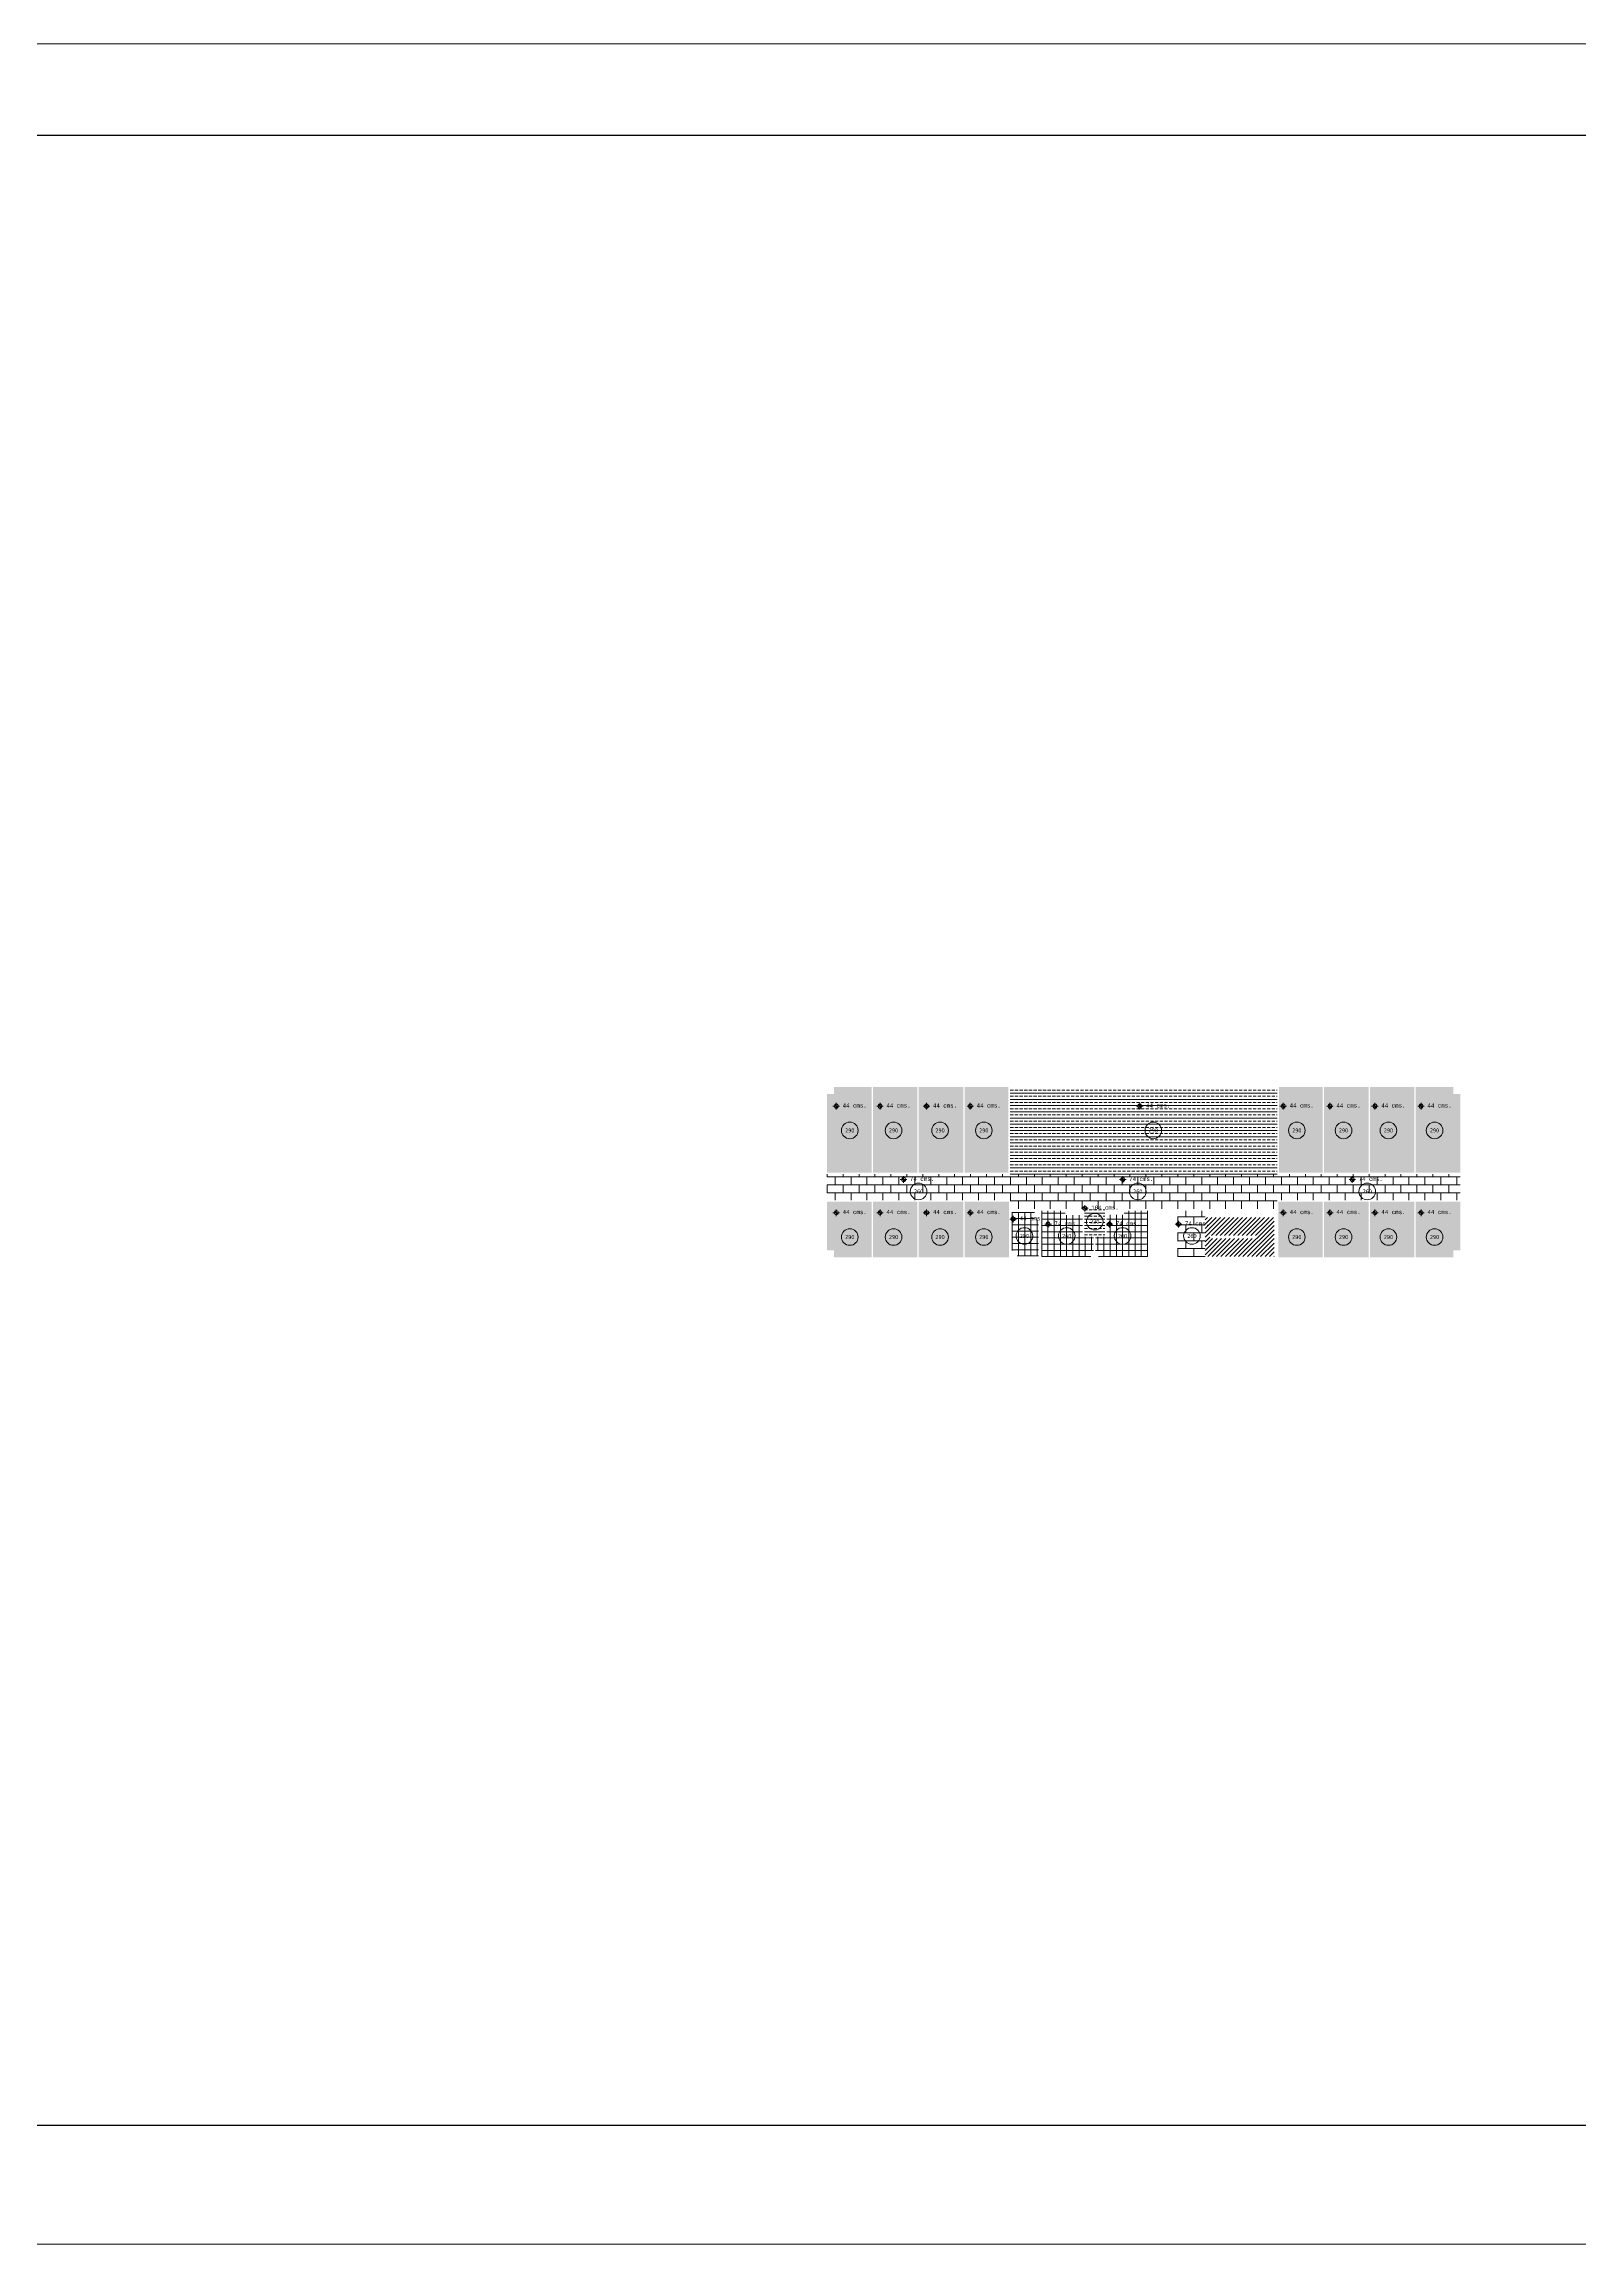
# Model space of a CAD drawing. Header units: millimetres. Extents: x 3383 to 4292, y 1469 to 1637.
# Drawn here: x 3735 to 3852.4, y 1469 to 1637.3 of the extents above; entities that cross this region are included whole.
import ezdxf
from ezdxf.enums import TextEntityAlignment as Align

# ---------------------------------------------------------------- set-up
doc = ezdxf.new("R2010")
doc.units = ezdxf.units.MM
doc.header["$LTSCALE"] = 0.0035
doc.layers.get('0').update_dxf_attribs({"lineweight": 5})
for name, color, linetype, lineweight in [('AT_heraklith', 7, 'Continuous', 5), ('AT_practicable vinilico', 7, 'Continuous', 5), ('AT_rebocado y pintado', 7, 'Continuous', 5), ('AT_texto', 7, 'Continuous', 5), ('AT_texto @ 0.1', 7, 'Continuous', 5), ('AT_vinilico continuo', 7, 'Continuous', 5)]:
    doc.layers.add(name, color=color, linetype=linetype, lineweight=lineweight)
doc.layers.add('SOMBRA', color=8, linetype='Continuous')
doc.styles.get("Standard").update_dxf_attribs({"font": 'LUCON.TTF'})
doc.styles.add('Tahoma', font='TAHOMA.TTF')

# ---------------------------------------------------------------- blocks, each defined once
blk = doc.blocks.new('Identificador - Métrico')
blk.add_circle((0, 0), 6.35)
at = {"style": 'Tahoma', "flags": 8}
blk.add_attdef('DETALLE Nº', text='', height=3, dxfattribs=at).set_placement((0, 0), align=Align.MIDDLE_CENTER)
blk = doc.blocks.new('Símbolo de elevación - Imperial')
at = {"color": 0}
for p, q in [((-0.09491887453623349, 0.1040738519268416), (0.105081125463812, 0.1040738519268416)), ((0.005081125463675562, 0.004073851926818861), (0.005081125463675562, 0.2040738519268643))]:
    blk.add_line(p, q, dxfattribs=at)
at = {"color": 0, "const_width": 0.0625}
for points in [[(0.005081125463675562, 0.1353238519268416, 0.4142135623730951), (-0.02616887453632444, 0.1040738519268416, 1)], [(0.005081125463675562, 0.0728238519268416, 0.4142135623730951), (0.03633112546367556, 0.1040738519268416, 1)]]:
    blk.add_lwpolyline(points, format="xyb", dxfattribs=at)
at = {"color": 0}
blk.add_circle((0.005081125463675562, 0.1040738519268416), 0.0625, dxfattribs=at)

msp = doc.modelspace()

# ---------------------------------------------------------------- hatches: boundary and pattern name
at = {"layer": 'AT_heraklith'}
h = msp.add_hatch(dxfattribs=at)
h.set_pattern_fill('AR-B816', color=256, scale=0.003, style=0)
h.set_pattern_definition([(0, (3794.908531677469, 1544.564570134686), (0, 0.6096), []), (90, (3794.908531677469, 1544.564570134686), (-0.6096, 0.6096), [0.6096, -0.6096])])
h.paths.add_polyline_path([(3843.32853167747, 1550.874570205686), (3843.32853167747, 1548.874570244992), (3829.318531552481, 1548.874571073516), (3829.318531580175, 1548.22457047539), (3808.918531835143, 1548.225416458468), (3808.918530612935, 1548.87457024476), (3794.908531677469, 1548.87457024476), (3794.908531677469, 1550.874570244922), (3808.918531684177, 1550.874570244921), (3829.317635225608, 1550.874570244921)])
h.paths.add_polyline_path([(3823.818530642998, 1548.074539693204), (3821.718531564023, 1548.074539693204), (3821.718531564023, 1544.564570134686), (3823.818530642998, 1544.564570134686)])
at = {"layer": 'AT_practicable vinilico'}
h = msp.add_hatch(dxfattribs=at)
h.set_pattern_fill('ANSI37', color=256, scale=0.15, angle=45, style=0)
h.set_pattern_definition([(90, (3811.318531594697, 1544.564570121576), (-0.47625, 8.326672684688674e-17), []), (180, (3811.318531594697, 1544.564570121576), (-8.326672684688674e-17, -0.47625), [])])
h.paths.add_polyline_path([(3811.318531728951, 1548.074570242975), (3813.118531718495, 1548.074570179489), (3813.118531706327, 1547.729570254916), (3814.443531573645, 1547.729570254916), (3814.443531574656, 1546.074570256666), (3815.293531596612, 1546.074570255786), (3815.293531595532, 1545.030357969824), (3815.06853159505, 1545.030357970056), (3815.068531598299, 1544.564570142995), (3811.318531594697, 1544.564570286429)])
h.paths.add_polyline_path([(3815.443531596613, 1546.074570257184), (3816.293531573646, 1546.074570256666), (3816.293531573646, 1547.754570254917), (3817.618531434793, 1547.754570254917), (3817.618531434793, 1548.074570242544), (3819.418531464274, 1548.074570242544), (3819.418531456068, 1544.564570121576), (3815.668531597472, 1544.564570121576), (3815.668531567093, 1545.030357970056), (3815.443531595532, 1545.030357970289)])
h = msp.add_hatch(dxfattribs=at)
h.set_pattern_fill('ANSI37', color=256, scale=0.15, angle=45, style=0)
h.set_pattern_definition([(90, (3809.068531574861, 1544.614570261595), (-0.47625, 8.326672684688674e-17), []), (180, (3809.068531574861, 1544.614570261595), (-8.326672684688674e-17, -0.47625), [])])
h.paths.add_polyline_path([(3809.068531574861, 1547.974570245062), (3810.768531348389, 1547.97457024943), (3810.768531348256, 1547.374569876024), (3811.068531717986, 1547.374569875957), (3811.068531717371, 1544.614570288783), (3809.433531690995, 1544.614570261595), (3809.433531690995, 1545.039570116102), (3809.068531621528, 1545.039570110298)])
at = {"layer": 'AT_rebocado y pintado'}
h = msp.add_hatch(dxfattribs=at)
h.set_pattern_fill('ANSI31', color=256, scale=0.075, style=0)
h.set_pattern_definition([(45, (3814.593531573646, 1544.564570138053), (-0.1683798022700466, 0.1683798022700466), [])])
h.paths.add_polyline_path([(3824.168531628254, 1546.184570134686), (3827.708531628256, 1546.184570134686), (3827.708531628256, 1545.944570134686), (3824.168531628254, 1545.944570134686)], flags=16)
h.paths.add_polyline_path([(3823.818530642203, 1547.564570874552), (3829.10353167093, 1547.564570874552), (3829.10353167093, 1544.564570138053), (3823.818530642203, 1544.564570138053)])
at = {"layer": 'AT_vinilico continuo'}
h = msp.add_hatch(dxfattribs=at)
h.set_pattern_fill('BRASS', color=256, scale=0.075, style=0)
h.set_pattern_definition([(0, (3794.908531677469, 1544.514570129919), (0, 0.47625), []), (0, (3794.908531677469, 1544.752695129919), (0, 0.47625), [0.238125, -0.1190625])])
h.paths.add_polyline_path([(3795.433531684482, 1557.535015883238), (3795.433531684482, 1557.010015883237), (3794.908531677469, 1557.010015883237), (3794.908531677469, 1550.974570129927), (3798.318531673875, 1550.974570129927), (3798.318531673875, 1557.535015883238)])
h.paths.add_polyline_path([(3798.418531673877, 1550.974570244869), (3801.818531677308, 1550.974570244869), (3801.818531677308, 1557.535015883238), (3798.418531673877, 1557.535015883238)])
h.paths.add_polyline_path([(3801.91853167731, 1557.535912558114), (3805.318531680743, 1557.535912558114), (3805.318531680743, 1550.974570244921), (3801.91853167731, 1550.974570244921)])
h.paths.add_polyline_path([(3805.418531680744, 1550.974570244557), (3808.768531684178, 1550.974570244557), (3808.768531684178, 1557.535015883238), (3805.418531680744, 1557.535015883238)])
h.paths.add_polyline_path([(3829.468531677775, 1550.974570244921), (3832.818531674191, 1550.974570244921), (3832.818531674191, 1557.535015883238), (3829.468531677775, 1557.535015883238)])
h.paths.add_polyline_path([(3832.918531688226, 1557.535015883238), (3836.318531677625, 1557.535015883238), (3836.318531677625, 1550.974570129892), (3832.918531688226, 1550.974570129892)])
h.paths.add_polyline_path([(3836.418531677626, 1550.974570129892), (3839.818531695092, 1550.974570129892), (3839.818531695092, 1557.535015883238), (3836.418531677626, 1557.535015883238)])
h.paths.add_polyline_path([(3839.918531695093, 1557.535015883238), (3842.803531684485, 1557.535015883238), (3842.803531684485, 1557.010015883217), (3843.32853167747, 1557.010015883217), (3843.32853167747, 1550.974570129927), (3839.918531688077, 1550.974570244882)])
h.paths.add_polyline_path([(3839.918531688077, 1548.774570244922), (3843.32853167747, 1548.77457024492), (3843.32853167747, 1545.039570129899), (3842.803531684484, 1545.039570129899), (3842.803531684484, 1544.514570129919), (3839.918531695094, 1544.514570129919)])
h.paths.add_polyline_path([(3836.41853169166, 1544.514570129919), (3839.81853168106, 1544.514570129919), (3839.81853168106, 1548.774570244922), (3836.41853169166, 1548.774570244922)])
h.paths.add_polyline_path([(3836.318531691663, 1548.774570256061), (3832.918531688226, 1548.774570256061), (3832.918531688226, 1544.514570129919), (3836.318531691663, 1544.514570129919)])
h.paths.add_polyline_path([(3832.818531674192, 1544.514570129919), (3829.418531670759, 1544.514570129919), (3829.418531670759, 1548.774570244922), (3832.818531674192, 1548.774570244922)])
h.paths.add_polyline_path([(3805.418531680743, 1544.514570129919), (3808.81853167716, 1544.514570129919), (3808.81853167716, 1548.774570244812), (3805.418531680743, 1548.774570244812)])
h.paths.add_polyline_path([(3801.918531670292, 1548.774570245581), (3805.318531697821, 1548.774570245581), (3805.318531697821, 1544.514570129919), (3801.918531670292, 1544.514570129919)])
h.paths.add_polyline_path([(3798.418531713903, 1544.514570129919), (3801.81853167731, 1544.514570129919), (3801.81853167731, 1548.774570244812), (3798.418531713903, 1548.774570244812)])
h.paths.add_polyline_path([(3794.908531677469, 1548.774570244953), (3798.318531673875, 1548.774570244953), (3798.318531673875, 1544.514570129919), (3795.433531684481, 1544.514570129919), (3795.433531684481, 1545.039570129919), (3794.908531677469, 1545.039570129919)])
h = msp.add_hatch(dxfattribs=at)
h.set_pattern_fill('BRASS', color=256, scale=0.075, style=0)
h.set_pattern_definition([(0, (3808.918531684177, 1550.875466690071), (0, 0.47625), []), (0, (3808.918531684177, 1551.113591690071), (0, 0.47625), [0.238125, -0.1190625])])
h.paths.add_polyline_path([(3808.918531684177, 1557.535015883238), (3829.318531670757, 1557.535015883238), (3829.318531670757, 1550.875466690071), (3808.918531684177, 1550.875466690071)])
h = msp.add_hatch(dxfattribs=at)
h.set_pattern_fill('BRASS', color=256, scale=0.075, style=0)
h.set_pattern_definition([(0, (3814.593531573646, 1544.564570138053), (0, 0.47625), []), (0, (3814.593531573646, 1544.802695138053), (0, 0.47625), [0.238125, -0.1190625])])
h.paths.add_polyline_path([(3814.593531573646, 1546.224570256666), (3816.143531573646, 1546.224570256666), (3816.143531573646, 1548.224570244421), (3814.593531573646, 1548.224570244421)])

# ---------------------------------------------------------------- linework, layer by layer
at = {"layer": 'AT_texto'}
msp.add_lwpolyline([(3382.795794891724, 1637.308733518406), (4291.583368975666, 1637.308733518406), (4291.583368975666, 1469.049818797846), (3382.795794891724, 1469.049818797846)], close=True, dxfattribs=at)
at = {"layer": 'SOMBRA'}
msp.add_lwpolyline([(3513.779198336465, 1630.323698832713), (4287.229003191268, 1630.323698832713), (4287.229003191268, 1478.118417641849), (3513.779198336465, 1478.118417641849)], close=True, dxfattribs=at)

# ---------------------------------------------------------------- block references
at = {"layer": 'AT_texto @ 0.1'}
ref = msp.add_blockref('Símbolo de elevación - Imperial', (3795.593851767964, 1555.810712946924), dxfattribs=dict(at, xscale=2.5, yscale=2.5, zscale=2.5))
ref.add_attrib('ELEVACIÓN', '44 cms.', (3796.093851767957, 1555.966962946924), dxfattribs={"layer": '0', "color": 0, "height": 0.3125})
ref = msp.add_blockref('Identificador - Métrico', (3796.642320559266, 1554.215753720615), dxfattribs=dict(at, xscale=0.1, yscale=0.1, zscale=0.1))
ref.add_attrib('DETALLE Nº', '290', dxfattribs={"layer": '0', "height": 0.3, "style": 'Tahoma'}).set_placement((3796.642320559266, 1554.215753720615), align=Align.MIDDLE_CENTER)
ref = msp.add_blockref('Símbolo de elevación - Imperial', (3798.941330716723, 1555.810712946924), dxfattribs=dict(at, xscale=2.5, yscale=2.5, zscale=2.5))
ref.add_attrib('ELEVACIÓN', '44 cms.', (3799.441330716716, 1555.966962946924), dxfattribs={"layer": '0', "color": 0, "height": 0.3125})
ref = msp.add_blockref('Identificador - Métrico', (3799.989799508025, 1554.215753720615), dxfattribs=dict(at, xscale=0.1, yscale=0.1, zscale=0.1))
ref.add_attrib('DETALLE Nº', '290', dxfattribs={"layer": '0', "height": 0.3, "style": 'Tahoma'}).set_placement((3799.989799508025, 1554.215753720615), align=Align.MIDDLE_CENTER)
ref = msp.add_blockref('Símbolo de elevación - Imperial', (3802.498029000664, 1555.810712946924), dxfattribs=dict(at, xscale=2.5, yscale=2.5, zscale=2.5))
ref.add_attrib('ELEVACIÓN', '44 cms.', (3802.998029000657, 1555.966962946924), dxfattribs={"layer": '0', "color": 0, "height": 0.3125})
ref = msp.add_blockref('Identificador - Métrico', (3803.546497791966, 1554.215753720615), dxfattribs=dict(at, xscale=0.1, yscale=0.1, zscale=0.1))
ref.add_attrib('DETALLE Nº', '290', dxfattribs={"layer": '0', "height": 0.3, "style": 'Tahoma'}).set_placement((3803.546497791966, 1554.215753720615), align=Align.MIDDLE_CENTER)
ref = msp.add_blockref('Símbolo de elevación - Imperial', (3805.845507949423, 1555.810712946924), dxfattribs=dict(at, xscale=2.5, yscale=2.5, zscale=2.5))
ref.add_attrib('ELEVACIÓN', '44 cms.', (3806.345507949416, 1555.966962946924), dxfattribs={"layer": '0', "color": 0, "height": 0.3125})
ref = msp.add_blockref('Identificador - Métrico', (3806.893976740726, 1554.215753720615), dxfattribs=dict(at, xscale=0.1, yscale=0.1, zscale=0.1))
ref.add_attrib('DETALLE Nº', '290', dxfattribs={"layer": '0', "height": 0.3, "style": 'Tahoma'}).set_placement((3806.893976740726, 1554.215753720615), align=Align.MIDDLE_CENTER)
ref = msp.add_blockref('Símbolo de elevación - Imperial', (3818.808681995368, 1555.810712946924), dxfattribs=dict(at, xscale=2.5, yscale=2.5, zscale=2.5))
ref.add_attrib('ELEVACIÓN', '44 cms.', (3819.308681995361, 1555.966962946924), dxfattribs={"layer": '0', "color": 0, "height": 0.3125})
ref = msp.add_blockref('Identificador - Métrico', (3819.85715078667, 1554.215753720615), dxfattribs=dict(at, xscale=0.1, yscale=0.1, zscale=0.1))
ref.add_attrib('DETALLE Nº', '290', dxfattribs={"layer": '0', "height": 0.3, "style": 'Tahoma'}).set_placement((3819.85715078667, 1554.215753720615), align=Align.MIDDLE_CENTER)
ref = msp.add_blockref('Símbolo de elevación - Imperial', (3829.784348392568, 1555.810712946924), dxfattribs=dict(at, xscale=2.5, yscale=2.5, zscale=2.5))
ref.add_attrib('ELEVACIÓN', '44 cms.', (3830.284348392561, 1555.966962946924), dxfattribs={"layer": '0', "color": 0, "height": 0.3125})
ref = msp.add_blockref('Identificador - Métrico', (3830.83281718387, 1554.215753720615), dxfattribs=dict(at, xscale=0.1, yscale=0.1, zscale=0.1))
ref.add_attrib('DETALLE Nº', '290', dxfattribs={"layer": '0', "height": 0.3, "style": 'Tahoma'}).set_placement((3830.83281718387, 1554.215753720615), align=Align.MIDDLE_CENTER)
ref = msp.add_blockref('Símbolo de elevación - Imperial', (3833.358504431766, 1555.810712946924), dxfattribs=dict(at, xscale=2.5, yscale=2.5, zscale=2.5))
ref.add_attrib('ELEVACIÓN', '44 cms.', (3833.858504431759, 1555.966962946924), dxfattribs={"layer": '0', "color": 0, "height": 0.3125})
ref = msp.add_blockref('Identificador - Métrico', (3834.406973223068, 1554.215753720615), dxfattribs=dict(at, xscale=0.1, yscale=0.1, zscale=0.1))
ref.add_attrib('DETALLE Nº', '290', dxfattribs={"layer": '0', "height": 0.3, "style": 'Tahoma'}).set_placement((3834.406973223068, 1554.215753720615), align=Align.MIDDLE_CENTER)
ref = msp.add_blockref('Símbolo de elevación - Imperial', (3836.793150499965, 1555.810712946924), dxfattribs=dict(at, xscale=2.5, yscale=2.5, zscale=2.5))
ref.add_attrib('ELEVACIÓN', '44 cms.', (3837.293150499958, 1555.966962946924), dxfattribs={"layer": '0', "color": 0, "height": 0.3125})
ref = msp.add_blockref('Identificador - Métrico', (3837.841619291267, 1554.215753720615), dxfattribs=dict(at, xscale=0.1, yscale=0.1, zscale=0.1))
ref.add_attrib('DETALLE Nº', '290', dxfattribs={"layer": '0', "height": 0.3, "style": 'Tahoma'}).set_placement((3837.841619291267, 1554.215753720615), align=Align.MIDDLE_CENTER)
ref = msp.add_blockref('Símbolo de elevación - Imperial', (3840.321898126978, 1555.810712946924), dxfattribs=dict(at, xscale=2.5, yscale=2.5, zscale=2.5))
ref.add_attrib('ELEVACIÓN', '44 cms.', (3840.821898126971, 1555.966962946924), dxfattribs={"layer": '0', "color": 0, "height": 0.3125})
ref = msp.add_blockref('Identificador - Métrico', (3841.370366918281, 1554.215753720615), dxfattribs=dict(at, xscale=0.1, yscale=0.1, zscale=0.1))
ref.add_attrib('DETALLE Nº', '290', dxfattribs={"layer": '0', "height": 0.3, "style": 'Tahoma'}).set_placement((3841.370366918281, 1554.215753720615), align=Align.MIDDLE_CENTER)
ref = msp.add_blockref('Símbolo de elevación - Imperial', (3800.745152936492, 1550.200252917762), dxfattribs=dict(at, xscale=2.5, yscale=2.5, zscale=2.5))
ref.add_attrib('ELEVACIÓN', '74 cms.', (3801.245152936484, 1550.356502917762), dxfattribs={"layer": '0', "color": 0, "height": 0.3125})
ref = msp.add_blockref('Identificador - Métrico', (3801.90590015891, 1549.54957030373), dxfattribs=dict(at, xscale=0.1, yscale=0.1, zscale=0.1))
ref.add_attrib('DETALLE Nº', '260', dxfattribs={"layer": '0', "height": 0.3, "style": 'Tahoma'}).set_placement((3801.90590015891, 1549.54957030373), align=Align.MIDDLE_CENTER)
ref = msp.add_blockref('Símbolo de elevación - Imperial', (3817.509464254152, 1550.200252917762), dxfattribs=dict(at, xscale=2.5, yscale=2.5, zscale=2.5))
ref.add_attrib('ELEVACIÓN', '74 cms.', (3818.009464254144, 1550.356502917762), dxfattribs={"layer": '0', "color": 0, "height": 0.3125})
ref = msp.add_blockref('Identificador - Métrico', (3818.67021147657, 1549.54957030373), dxfattribs=dict(at, xscale=0.1, yscale=0.1, zscale=0.1))
ref.add_attrib('DETALLE Nº', '260', dxfattribs={"layer": '0', "height": 0.3, "style": 'Tahoma'}).set_placement((3818.67021147657, 1549.54957030373), align=Align.MIDDLE_CENTER)
ref = msp.add_blockref('Símbolo de elevación - Imperial', (3835.062172665381, 1550.200252917762), dxfattribs=dict(at, xscale=2.5, yscale=2.5, zscale=2.5))
ref.add_attrib('ELEVACIÓN', '74 cms.', (3835.562172665374, 1550.356502917762), dxfattribs={"layer": '0', "color": 0, "height": 0.3125})
ref = msp.add_blockref('Identificador - Métrico', (3836.222919887799, 1549.54957030373), dxfattribs=dict(at, xscale=0.1, yscale=0.1, zscale=0.1))
ref.add_attrib('DETALLE Nº', '260', dxfattribs={"layer": '0', "height": 0.3, "style": 'Tahoma'}).set_placement((3836.222919887799, 1549.54957030373), align=Align.MIDDLE_CENTER)
ref = msp.add_blockref('Símbolo de elevación - Imperial', (3795.593851767964, 1547.659564079454), dxfattribs=dict(at, xscale=2.5, yscale=2.5, zscale=2.5))
ref.add_attrib('ELEVACIÓN', '44 cms.', (3796.093851767957, 1547.815814079454), dxfattribs={"layer": '0', "color": 0, "height": 0.3125})
ref = msp.add_blockref('Símbolo de elevación - Imperial', (3798.941330716723, 1547.659564079454), dxfattribs=dict(at, xscale=2.5, yscale=2.5, zscale=2.5))
ref.add_attrib('ELEVACIÓN', '44 cms.', (3799.441330716716, 1547.815814079454), dxfattribs={"layer": '0', "color": 0, "height": 0.3125})
ref = msp.add_blockref('Símbolo de elevación - Imperial', (3802.498029000664, 1547.659564079454), dxfattribs=dict(at, xscale=2.5, yscale=2.5, zscale=2.5))
ref.add_attrib('ELEVACIÓN', '44 cms.', (3802.998029000657, 1547.815814079454), dxfattribs={"layer": '0', "color": 0, "height": 0.3125})
ref = msp.add_blockref('Símbolo de elevación - Imperial', (3805.845507949423, 1547.659564079454), dxfattribs=dict(at, xscale=2.5, yscale=2.5, zscale=2.5))
ref.add_attrib('ELEVACIÓN', '44 cms.', (3806.345507949416, 1547.815814079454), dxfattribs={"layer": '0', "color": 0, "height": 0.3125})
ref = msp.add_blockref('Símbolo de elevación - Imperial', (3814.605967122494, 1548.002589267038), dxfattribs=dict(at, xscale=2.5, yscale=2.5, zscale=2.5))
ref.add_attrib('ELEVACIÓN', '104 cms.', (3815.105967122487, 1548.158839267038), dxfattribs={"layer": '0', "color": 0, "height": 0.3125})
ref = msp.add_blockref('Símbolo de elevación - Imperial', (3829.784348392568, 1547.659564079454), dxfattribs=dict(at, xscale=2.5, yscale=2.5, zscale=2.5))
ref.add_attrib('ELEVACIÓN', '44 cms.', (3830.284348392561, 1547.815814079454), dxfattribs={"layer": '0', "color": 0, "height": 0.3125})
ref = msp.add_blockref('Símbolo de elevación - Imperial', (3833.358504431766, 1547.659564079454), dxfattribs=dict(at, xscale=2.5, yscale=2.5, zscale=2.5))
ref.add_attrib('ELEVACIÓN', '44 cms.', (3833.858504431759, 1547.815814079454), dxfattribs={"layer": '0', "color": 0, "height": 0.3125})
ref = msp.add_blockref('Símbolo de elevación - Imperial', (3836.793150499965, 1547.659564079454), dxfattribs=dict(at, xscale=2.5, yscale=2.5, zscale=2.5))
ref.add_attrib('ELEVACIÓN', '44 cms.', (3837.293150499958, 1547.815814079454), dxfattribs={"layer": '0', "color": 0, "height": 0.3125})
ref = msp.add_blockref('Símbolo de elevación - Imperial', (3840.321898126978, 1547.659564079454), dxfattribs=dict(at, xscale=2.5, yscale=2.5, zscale=2.5))
ref.add_attrib('ELEVACIÓN', '44 cms.', (3840.821898126971, 1547.815814079454), dxfattribs={"layer": '0', "color": 0, "height": 0.3125})
ref = msp.add_blockref('Identificador - Métrico', (3796.642320559266, 1546.064604853145), dxfattribs=dict(at, xscale=0.1, yscale=0.1, zscale=0.1))
ref.add_attrib('DETALLE Nº', '290', dxfattribs={"layer": '0', "height": 0.3, "style": 'Tahoma'}).set_placement((3796.642320559266, 1546.064604853145), align=Align.MIDDLE_CENTER)
ref = msp.add_blockref('Identificador - Métrico', (3799.989799508025, 1546.064604853145), dxfattribs=dict(at, xscale=0.1, yscale=0.1, zscale=0.1))
ref.add_attrib('DETALLE Nº', '290', dxfattribs={"layer": '0', "height": 0.3, "style": 'Tahoma'}).set_placement((3799.989799508025, 1546.064604853145), align=Align.MIDDLE_CENTER)
ref = msp.add_blockref('Identificador - Métrico', (3803.546497791966, 1546.064604853145), dxfattribs=dict(at, xscale=0.1, yscale=0.1, zscale=0.1))
ref.add_attrib('DETALLE Nº', '290', dxfattribs={"layer": '0', "height": 0.3, "style": 'Tahoma'}).set_placement((3803.546497791966, 1546.064604853145), align=Align.MIDDLE_CENTER)
ref = msp.add_blockref('Identificador - Métrico', (3806.893976740726, 1546.064604853145), dxfattribs=dict(at, xscale=0.1, yscale=0.1, zscale=0.1))
ref.add_attrib('DETALLE Nº', '290', dxfattribs={"layer": '0', "height": 0.3, "style": 'Tahoma'}).set_placement((3806.893976740726, 1546.064604853145), align=Align.MIDDLE_CENTER)
ref = msp.add_blockref('Símbolo de elevación - Imperial', (3809.127427206122, 1547.176836325172), dxfattribs=dict(at, xscale=2.5, yscale=2.5, zscale=2.5))
ref.add_attrib('ELEVACIÓN', '44 cms.', (3809.627427206115, 1547.333086325172), dxfattribs={"layer": '0', "color": 0, "height": 0.3125})
ref = msp.add_blockref('Identificador - Métrico', (3810.000223533399, 1546.144401228318), dxfattribs=dict(at, xscale=0.1, yscale=0.1, zscale=0.1))
ref.add_attrib('DETALLE Nº', '290', dxfattribs={"layer": '0', "height": 0.3, "style": 'Tahoma'}).set_placement((3810.000223533399, 1546.144401228318), align=Align.MIDDLE_CENTER)
ref = msp.add_blockref('Símbolo de elevación - Imperial', (3811.7949083438, 1546.787252049561), dxfattribs=dict(at, xscale=2.5, yscale=2.5, zscale=2.5))
ref.add_attrib('ELEVACIÓN', '74 cms.', (3812.294908343792, 1546.943502049561), dxfattribs={"layer": '0', "color": 0, "height": 0.3125})
ref = msp.add_blockref('Identificador - Métrico', (3813.235349644174, 1546.144401280989), dxfattribs=dict(at, xscale=0.1, yscale=0.1, zscale=0.1))
ref.add_attrib('DETALLE Nº', '260', dxfattribs={"layer": '0', "height": 0.3, "style": 'Tahoma'}).set_placement((3813.235349644174, 1546.144401280989), align=Align.MIDDLE_CENTER)
ref = msp.add_blockref('Identificador - Métrico', (3815.380374449826, 1547.239280446035), dxfattribs=dict(at, xscale=0.1, yscale=0.1, zscale=0.1))
ref.add_attrib('DETALLE Nº', '230', dxfattribs={"layer": '0', "height": 0.3, "style": 'Tahoma'}).set_placement((3815.380374449826, 1547.239280446035), align=Align.MIDDLE_CENTER)
ref = msp.add_blockref('Símbolo de elevación - Imperial', (3816.491437470118, 1546.787252049561), dxfattribs=dict(at, xscale=2.5, yscale=2.5, zscale=2.5))
ref.add_attrib('ELEVACIÓN', '74 cms.', (3816.991437470111, 1546.943502049561), dxfattribs={"layer": '0', "color": 0, "height": 0.3125})
ref = msp.add_blockref('Identificador - Métrico', (3817.505045778778, 1546.144401280989), dxfattribs=dict(at, xscale=0.1, yscale=0.1, zscale=0.1))
ref.add_attrib('DETALLE Nº', '260', dxfattribs={"layer": '0', "height": 0.3, "style": 'Tahoma'}).set_placement((3817.505045778778, 1546.144401280989), align=Align.MIDDLE_CENTER)
ref = msp.add_blockref('Símbolo de elevación - Imperial', (3821.774659086012, 1546.787252049561), dxfattribs=dict(at, xscale=2.5, yscale=2.5, zscale=2.5))
ref.add_attrib('ELEVACIÓN', '74 cms.', (3822.274659086004, 1546.943502049561), dxfattribs={"layer": '0', "color": 0, "height": 0.3125})
ref = msp.add_blockref('Identificador - Métrico', (3822.812377302987, 1546.144401280989), dxfattribs=dict(at, xscale=0.1, yscale=0.1, zscale=0.1))
ref.add_attrib('DETALLE Nº', '260', dxfattribs={"layer": '0', "height": 0.3, "style": 'Tahoma'}).set_placement((3822.812377302987, 1546.144401280989), align=Align.MIDDLE_CENTER)
ref = msp.add_blockref('Identificador - Métrico', (3830.83281718387, 1546.064604853145), dxfattribs=dict(at, xscale=0.1, yscale=0.1, zscale=0.1))
ref.add_attrib('DETALLE Nº', '290', dxfattribs={"layer": '0', "height": 0.3, "style": 'Tahoma'}).set_placement((3830.83281718387, 1546.064604853145), align=Align.MIDDLE_CENTER)
ref = msp.add_blockref('Identificador - Métrico', (3834.406973223068, 1546.064604853145), dxfattribs=dict(at, xscale=0.1, yscale=0.1, zscale=0.1))
ref.add_attrib('DETALLE Nº', '290', dxfattribs={"layer": '0', "height": 0.3, "style": 'Tahoma'}).set_placement((3834.406973223068, 1546.064604853145), align=Align.MIDDLE_CENTER)
ref = msp.add_blockref('Identificador - Métrico', (3837.841619291267, 1546.064604853145), dxfattribs=dict(at, xscale=0.1, yscale=0.1, zscale=0.1))
ref.add_attrib('DETALLE Nº', '290', dxfattribs={"layer": '0', "height": 0.3, "style": 'Tahoma'}).set_placement((3837.841619291267, 1546.064604853145), align=Align.MIDDLE_CENTER)
ref = msp.add_blockref('Identificador - Métrico', (3841.370366918281, 1546.064604853145), dxfattribs=dict(at, xscale=0.1, yscale=0.1, zscale=0.1))
ref.add_attrib('DETALLE Nº', '290', dxfattribs={"layer": '0', "height": 0.3, "style": 'Tahoma'}).set_placement((3841.370366918281, 1546.064604853145), align=Align.MIDDLE_CENTER)

doc.saveas('drawing.dxf')
